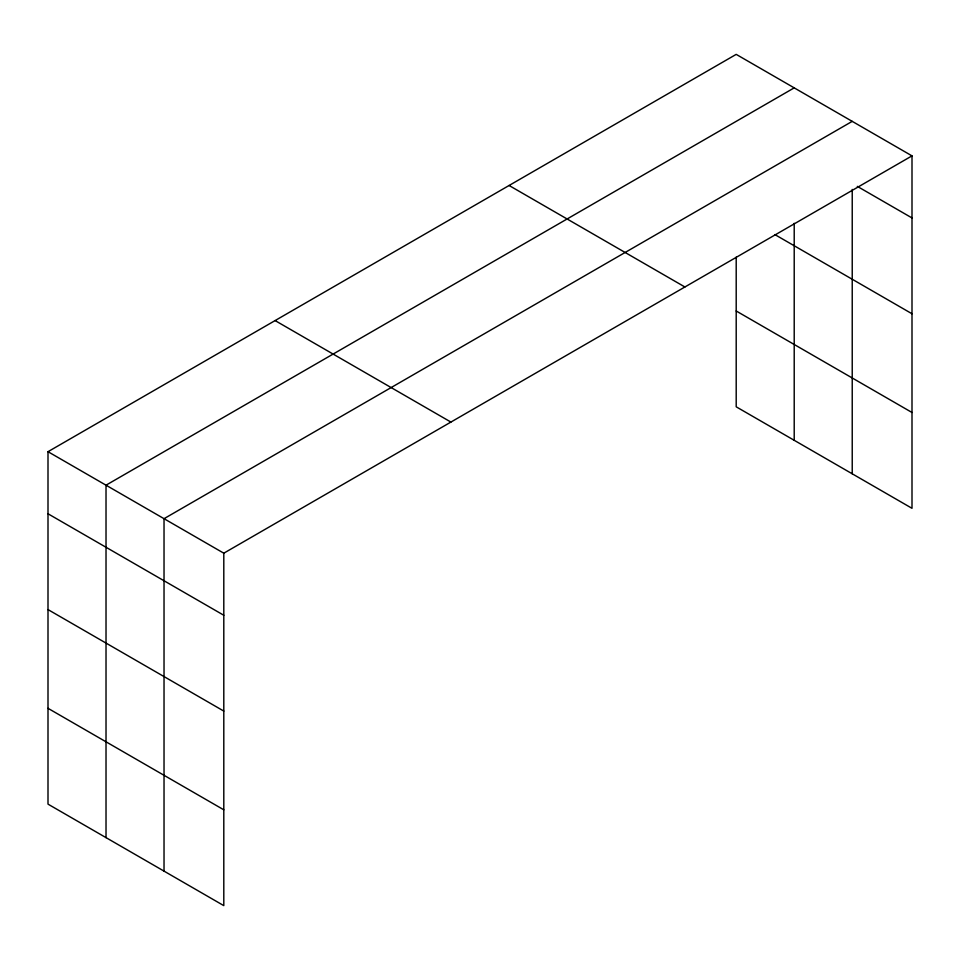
<?xml version="1.0" encoding="UTF-8"?>
<svg xmlns="http://www.w3.org/2000/svg" width="960" height="960" viewBox="0 0 960 960"><rect width="100%" height="100%" fill="white"/><g stroke="black" fill="none" stroke-linecap="round" stroke-linejoin="round"><path stroke-width="1.44" d="M48 451.692L223.8 553.188L223.8 905.628L48 804.132L48 451.692L736.2 54.372L912 155.868L912 508.308L736.2 406.812L736.2 257.136M794.208 87.864L106.02 485.184L106.02 837.624M852.228 121.356L164.028 518.688L164.028 871.128M223.8 553.188L912 155.868M857.316 186.372L912 217.944M774.876 234.588L912 313.764M736.2 310.992L912 412.488M509.088 185.484L684.9 286.98M275.1 320.58L450.912 422.076M48 513.768L223.8 615.264M48 609.588L223.8 711.084M48 708.312L223.8 809.808M852.228 189.42L852.228 473.796M794.208 223.296L794.208 440.304"/></g></svg>
